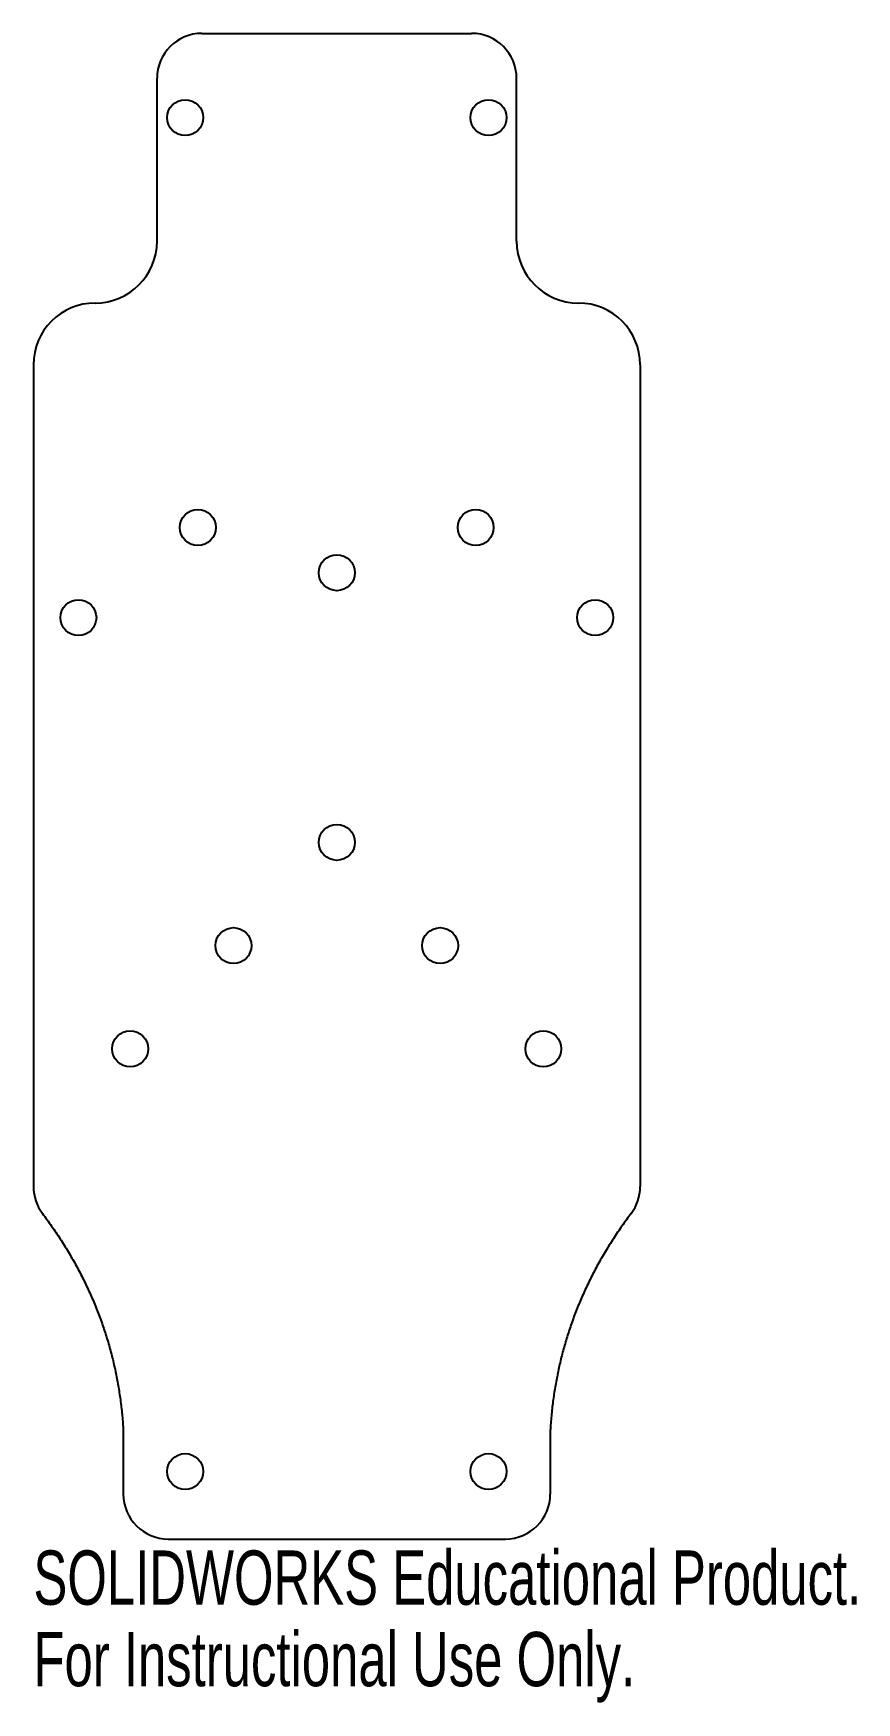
# Model space of a CAD drawing. Header units: millimetres. Extents: x -22 to 51, y -91 to 58.
import ezdxf

# ---------------------------------------------------------------- set-up
doc = ezdxf.new("R2010")
doc.units = ezdxf.units.MM
doc.styles.add('SLDTEXTSTYLE0', font='TXT', dxfattribs={"width": 0.7})

msp = doc.modelspace()

# ---------------------------------------------------------------- linework, layer by layer
at = {"color": 7, "linetype": 'Continuous', "lineweight": 25}
for p, q in [((-6.81, 58.03), (17.19, 58.03)), ((-10.81, 39.53), (-10.81, 54.03)), ((21.19, 39.53), (21.19, 54.03)), ((-21.81, 28.53), (-21.81, -44.6)), ((32.19, 28.53), (32.19, -44.6)), ((-13.81, -66.32), (-13.81, -71.97)), ((24.19, -66.32), (24.19, -71.97)), ((-9.81, -75.97), (20.19, -75.97))]:
    msp.add_line(p, q, dxfattribs=at)
for centre in [(-8.31, 50.53), (18.69, 50.53), (-7.18, 14.05), (17.55, 14.05), (5.19, 10.03), (-17.81, 6.03), (28.19, 6.03), (5.19, -13.97), (-4.01, -23.16), (14.38, -23.16), (-13.2, -32.35), (23.57, -32.35), (-8.31, -69.97), (18.69, -69.97)]:
    msp.add_circle(centre, 1.6, dxfattribs=at)
for centre, radius, start, end in [((-6.81, 54.03), 4, 90, 180), ((17.19, 54.03), 4, 0, 90), ((-16.31, 39.53), 5.5, 270, 0), ((26.69, 39.53), 5.5, 180, 270), ((-16.31, 28.53), 5.5, 90, 180), ((26.69, 28.53), 5.5, 0, 90), ((-17.81, -44.6), 4, 180, 217.0348), ((28.19, -44.6), 4, 322.9652, 0), ((-9.81, -71.97), 4, 180, 270), ((20.19, -71.97), 4, 270, 0)]:
    msp.add_arc(centre, radius, start, end, dxfattribs=at)
for points in [[(-21.01, -47), (-14.43, -55.72), (-13.81, -66.32)], [(31.38, -47), (24.8, -55.72), (24.19, -66.32)]]:
    msp.add_open_spline(points, degree=2, dxfattribs=at)

# ---------------------------------------------------------------- texts
at = {"color": 7, "linetype": 'Continuous', "char_height": 4.8336, "attachment_point": 1, "style": 'SLDTEXTSTYLE0'}
for s, insert in [('SOLIDWORKS Educational Product.', (-21.81, -76.99)), ('For Instructional Use Only.', (-21.81, -84.24))]:
    msp.add_mtext(s, dxfattribs=dict(at, insert=insert))

doc.saveas('drawing.dxf')
